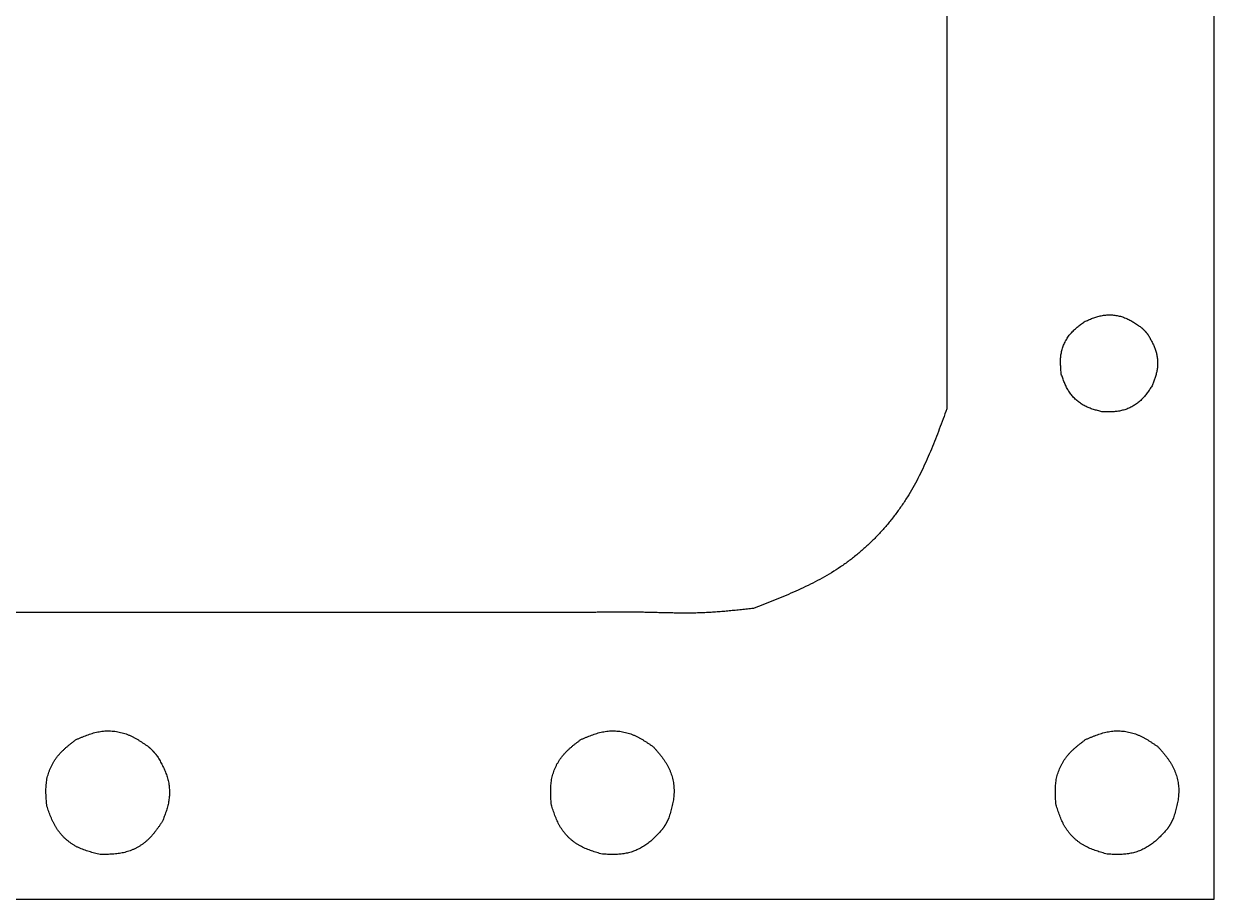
# Model space of a CAD drawing. Extents: x 0 to 125, y 0 to 433.
# Drawn here: x 57.9 to 125.1, y 216.4 to 265.9 of the extents above; entities that cross this region are included whole.
import ezdxf

# ---------------------------------------------------------------- set-up
doc = ezdxf.new("R2010")
doc.units = 0
doc.layers.add('Layer_1', color=7, linetype='CONTINUOUS')

msp = doc.modelspace()

# ---------------------------------------------------------------- linework, layer by layer
at = {"layer": 'Layer_1', "color": 7}
for p, q in [((125.141109, 216.423343), (125.141109, 324.423347)), ((121.415909, 248.28976), (121.415909, 248.28976)), ((65.472671, 224.480646), (65.472671, 224.480646)), ((93.97271, 220.366157), (93.97271, 220.366157)), ((122.47271, 220.366157), (122.47271, 220.366157)), ((0.141111, 216.423343), (125.141109, 216.423343))]:
    msp.add_line(p, q, dxfattribs=at)
for points, knots in [([(110.042511, 287.966022), (110.042511, 287.424732), (110.042511, 286.342152), (110.042511, 284.718282), (110.042511, 283.094412), (110.042511, 281.470542), (110.042511, 279.846672), (110.042511, 278.222802), (110.042511, 276.598932), (110.042511, 274.975062), (110.042511, 273.351192), (110.042511, 271.727322), (110.042511, 270.103452), (110.042511, 268.479582), (110.042511, 266.855712), (110.042511, 265.231842), (110.042511, 263.607973), (110.042511, 261.984103), (110.042511, 260.360234), (110.042511, 258.736364), (110.042511, 257.112495), (110.042511, 255.488625), (110.042511, 253.864755), (110.042511, 252.240885), (110.042511, 250.617015), (110.042511, 248.993145), (110.042511, 247.369275), (110.042511, 245.745405), (110.042511, 244.662825), (110.042511, 244.121535)], [0, 0, 0, 0, 1.62387, 3.24774, 4.87161, 6.49548, 8.11935, 9.74322, 11.36709, 12.99096, 14.61483, 16.2387, 17.86257, 19.48644, 21.11031, 22.73418, 24.358049, 25.981919, 27.605788, 29.229657, 30.853527, 32.477397, 34.101267, 35.725137, 37.349007, 38.972877, 40.596747, 42.220617, 43.844487, 43.844487, 43.844487, 43.844487]), ([(117.803758, 249.044639), (117.842976, 249.061494), (117.921411, 249.095203), (118.039381, 249.145029), (118.157691, 249.193261), (118.276611, 249.239163), (118.396388, 249.281939), (118.517328, 249.320798), (118.639528, 249.354902), (118.762954, 249.383473), (118.888113, 249.4058), (119.014798, 249.420941), (119.142591, 249.428976), (119.270895, 249.430021), (119.399315, 249.424184), (119.527483, 249.411451), (119.654543, 249.391909), (119.780137, 249.365648), (119.903858, 249.332637), (120.025108, 249.292878), (120.143461, 249.246376), (120.2589, 249.194088), (120.372051, 249.136623), (120.48302, 249.07473), (120.592125, 249.009284), (120.699606, 248.940731), (120.806666, 248.87081), (120.910702, 248.796417), (120.992083, 248.750146), (121.033717, 248.710675), (121.049879, 248.695892), (121.06594, 248.680989), (121.081972, 248.66606), (121.097936, 248.651059), (121.113823, 248.635977), (121.129614, 248.620794), (121.145293, 248.605498), (121.160845, 248.590069), (121.176254, 248.574494), (121.191517, 248.558772), (121.20663, 248.542904), (121.221589, 248.526892), (121.236394, 248.510734), (121.251039, 248.494434), (121.265523, 248.477991), (121.279842, 248.461407), (121.293993, 248.444683), (121.307973, 248.427818), (121.321799, 248.410831), (121.335492, 248.393735), (121.349071, 248.376547), (121.362553, 248.359282), (121.375959, 248.341955), (121.389308, 248.324582), (121.402618, 248.307178), (121.411479, 248.295566), (121.415909, 248.28976)], [0, 0, 0, 0, 0.12806, 0.256115, 0.384175, 0.511337, 0.638499, 0.765682, 0.892345, 1.018997, 1.145611, 1.273555, 1.401546, 1.529552, 1.658293, 1.78702, 1.915762, 2.043771, 2.171766, 2.299714, 2.426366, 2.553057, 2.679758, 2.806975, 2.934172, 3.061368, 3.189459, 3.317546, 3.445638, 3.467547, 3.489457, 3.511366, 3.533272, 3.555178, 3.577084, 3.598989, 3.620894, 3.642799, 3.66471, 3.686621, 3.708533, 3.730447, 3.752361, 3.774275, 3.796185, 3.818096, 3.840006, 3.861908, 3.883811, 3.905713, 3.927619, 3.949524, 3.97143, 3.99334, 4.015251, 4.037161, 4.037161, 4.037161, 4.037161]), ([(116.507156, 246.086679), (116.503245, 246.129186), (116.495423, 246.214199), (116.48449, 246.341792), (116.475177, 246.469216), (116.468269, 246.5965), (116.464599, 246.723633), (116.465012, 246.850661), (116.470337, 246.977418), (116.481302, 247.103633), (116.498742, 247.229564), (116.52349, 247.354727), (116.555338, 247.478748), (116.593993, 247.601094), (116.639227, 247.721425), (116.690942, 247.839385), (116.748791, 247.954187), (116.812579, 248.065519), (116.882208, 248.172983), (116.957491, 248.276012), (117.038292, 248.374201), (117.123693, 248.467831), (117.213313, 248.557683), (117.30646, 248.644106), (117.40245, 248.727598), (117.500745, 248.80881), (117.60077, 248.888351), (117.702017, 248.966814), (117.76984, 249.018697), (117.803752, 249.044639)], [0, 0, 0, 0, 0.12806, 0.256115, 0.384175, 0.511337, 0.638499, 0.765682, 0.892344, 1.018996, 1.145608, 1.273552, 1.401542, 1.529547, 1.658288, 1.787014, 1.915755, 2.043765, 2.171761, 2.299709, 2.426361, 2.553051, 2.679752, 2.806968, 2.934164, 3.06136, 3.189451, 3.317537, 3.445627, 3.445627, 3.445627, 3.445627]), ([(121.415909, 248.28976), (121.434357, 248.257241), (121.471251, 248.192206), (121.526064, 248.094352), (121.579724, 247.996074), (121.631697, 247.897101), (121.681414, 247.797177), (121.728316, 247.696002), (121.771796, 247.59341), (121.811266, 247.48932), (121.846212, 247.383371), (121.875948, 247.275585), (121.900473, 247.166238), (121.919792, 247.055687), (121.933914, 246.944201), (121.942783, 246.83202), (121.946342, 246.719715), (121.944593, 246.607534), (121.937467, 246.495745), (121.924887, 246.384692), (121.906789, 246.274654), (121.883864, 246.165767), (121.85668, 246.05774), (121.825839, 245.950587), (121.791978, 245.844237), (121.755705, 245.738483), (121.717632, 245.633155), (121.678333, 245.528064), (121.65175, 245.45815), (121.638458, 245.423192)], [0, 0, 0, 0, 0.11216, 0.224316, 0.336476, 0.448069, 0.559662, 0.671269, 0.782572, 0.893868, 1.005141, 1.11714, 1.229167, 1.341202, 1.453693, 1.566176, 1.678667, 1.790655, 1.902633, 2.014581, 2.125804, 2.237052, 2.348308, 2.459915, 2.571509, 2.683103, 2.795301, 2.907495, 3.019693, 3.019693, 3.019693, 3.019693]), ([(118.865735, 243.945115), (118.824931, 243.955124), (118.743326, 243.975141), (118.621102, 244.005921), (118.499538, 244.038133), (118.378855, 244.072503), (118.259324, 244.10979), (118.141169, 244.150781), (118.024798, 244.196183), (117.910686, 244.246581), (117.798861, 244.302815), (117.690021, 244.365497), (117.584441, 244.434328), (117.482513, 244.508883), (117.384481, 244.588857), (117.290634, 244.67405), (117.20158, 244.763913), (117.117545, 244.858175), (117.038857, 244.956626), (116.965972, 245.058925), (116.899217, 245.164827), (116.83805, 245.273581), (116.781642, 245.385068), (116.729457, 245.498759), (116.680829, 245.614177), (116.634998, 245.731026), (116.59123, 245.84896), (116.548826, 245.967691), (116.521046, 246.047016), (116.507156, 246.086679)], [0, 0, 0, 0, 0.12604, 0.252075, 0.378114, 0.503303, 0.628491, 0.753699, 0.878419, 1.003128, 1.127802, 1.253741, 1.379724, 1.505721, 1.632415, 1.759095, 1.885789, 2.011783, 2.137764, 2.263701, 2.388403, 2.513141, 2.63789, 2.763131, 2.888352, 3.013574, 3.139649, 3.265719, 3.391795, 3.391795, 3.391795, 3.391795]), ([(121.638458, 245.423192), (121.615353, 245.388905), (121.569144, 245.320332), (121.499208, 245.217891), (121.428188, 245.116523), (121.355501, 245.016667), (121.280546, 244.918823), (121.202686, 244.823453), (121.121414, 244.731161), (121.03635, 244.642569), (120.946754, 244.557992), (120.852298, 244.478256), (120.753335, 244.403513), (120.650366, 244.333974), (120.54374, 244.269761), (120.433728, 244.21107), (120.321016, 244.158272), (120.205919, 244.111483), (120.088731, 244.070932), (119.969893, 244.036915), (119.849728, 244.009647), (119.728741, 243.988398), (119.606789, 243.972373), (119.484179, 243.960909), (119.361131, 243.953249), (119.237673, 243.9486), (119.113887, 243.946187), (118.989812, 243.945275), (118.907094, 243.945168), (118.865735, 243.945115)], [0, 0, 0, 0, 0.124037, 0.248069, 0.372105, 0.495337, 0.61857, 0.741821, 0.864615, 0.987398, 1.110148, 1.234073, 1.35804, 1.48202, 1.606657, 1.73128, 1.855916, 1.979885, 2.103841, 2.227755, 2.350524, 2.473328, 2.596142, 2.719426, 2.84269, 2.965955, 3.090033, 3.214107, 3.338185, 3.338185, 3.338185, 3.338185]), ([(110.042511, 244.121535), (109.972408, 243.930979), (109.832203, 243.549871), (109.619022, 242.979267), (109.400393, 242.411561), (109.173533, 241.84792), (108.9356, 241.289675), (108.683615, 240.737898), (108.414924, 240.194339), (108.12725, 239.660923), (107.817325, 239.13803), (107.482875, 238.628289), (107.124593, 238.132745), (106.744017, 237.653335), (106.341988, 237.191028), (105.919028, 236.747005), (105.476902, 236.323585), (105.016413, 235.921819), (104.538246, 235.543082), (104.043802, 235.189387), (103.53394, 234.862078), (103.011783, 234.558741), (102.477506, 234.275549), (101.933353, 234.010122), (101.381343, 233.759661), (100.822916, 233.521008), (100.259605, 233.291085), (99.692739, 233.066911), (99.314021, 232.919531), (99.12466, 232.84584)], [0, 0, 0, 0, 0.609127, 1.218238, 1.827364, 2.434127, 3.040892, 3.647715, 4.253665, 4.859588, 5.465415, 6.076613, 6.687935, 7.299291, 7.912313, 8.525301, 9.138345, 9.74819, 10.357986, 10.967607, 11.571197, 12.17493, 12.778706, 13.38487, 13.990955, 14.597038, 15.206618, 15.816183, 16.425767, 16.425767, 16.425767, 16.425767]), ([(89.783384, 232.621544), (89.005067, 232.621544), (87.448433, 232.621544), (85.113482, 232.621544), (82.778531, 232.621544), (80.443581, 232.621544), (78.10863, 232.621544), (75.773679, 232.621544), (73.438728, 232.621544), (71.103777, 232.621544), (68.768826, 232.621544), (66.433875, 232.621544), (64.098924, 232.621544), (61.763973, 232.621544), (59.429022, 232.621544), (57.094071, 232.621544), (54.75912, 232.621544), (52.424169, 232.621544), (50.089217, 232.621544), (47.754266, 232.621544), (45.419315, 232.621544), (43.084363, 232.621544), (40.749412, 232.621544), (38.41446, 232.621544), (36.079508, 232.621544), (33.744557, 232.621544), (31.409607, 232.621544), (29.074658, 232.621544), (27.518025, 232.621544), (26.739709, 232.621544)], [0, 0, 0, 0, 2.334951, 4.669902, 7.004853, 9.339804, 11.674754, 14.009706, 16.344656, 18.679607, 21.014557, 23.349509, 25.68446, 28.019411, 30.354362, 32.689313, 35.024264, 37.359215, 39.694167, 42.029118, 44.36407, 46.699021, 49.033972, 51.368924, 53.703876, 56.038828, 58.373777, 60.708726, 63.043675, 63.043675, 63.043675, 63.043675]), ([(99.12466, 232.84584), (99.010681, 232.83358), (98.782723, 232.809059), (98.440718, 232.772921), (98.098698, 232.73808), (97.756604, 232.705177), (97.414386, 232.674858), (97.072026, 232.647775), (96.729514, 232.624573), (96.386866, 232.6059), (96.042366, 232.592337), (95.696069, 232.584638), (95.348077, 232.581977), (94.999945, 232.583468), (94.651717, 232.588196), (94.303404, 232.595248), (93.955079, 232.603706), (93.606719, 232.612653), (93.258303, 232.621175), (92.910204, 232.628346), (92.56241, 232.633257), (92.21494, 232.636166), (91.867494, 232.637326), (91.520083, 232.636987), (91.172712, 232.635399), (90.825359, 232.632811), (90.478022, 232.629471), (90.130702, 232.625631), (89.899157, 232.622904), (89.783384, 232.621541)], [0, 0, 0, 0, 0.34391, 0.687818, 1.031725, 1.375276, 1.718829, 2.06239, 2.405545, 2.748694, 3.091824, 3.439801, 3.787796, 4.135799, 4.484187, 4.832566, 5.180947, 5.52947, 5.87799, 6.226507, 6.573984, 6.921466, 7.26895, 7.616325, 7.963698, 8.311071, 8.658413, 9.005754, 9.353096, 9.353096, 9.353096, 9.353096]), ([(60.875395, 225.441387), (60.925309, 225.462838), (61.025136, 225.50574), (61.175278, 225.569154), (61.325855, 225.630538), (61.477208, 225.688959), (61.629651, 225.7434), (61.783574, 225.792856), (61.9391, 225.83626), (62.096188, 225.872623), (62.25548, 225.901038), (62.416716, 225.920308), (62.57936, 225.930534), (62.742656, 225.931864), (62.906098, 225.924436), (63.06922, 225.908232), (63.230932, 225.883361), (63.390779, 225.849937), (63.548242, 225.807922), (63.702561, 225.75732), (63.853192, 225.698136), (64.000114, 225.63159), (64.144125, 225.558454), (64.285359, 225.479684), (64.42422, 225.396392), (64.561013, 225.309144), (64.697272, 225.220156), (64.829681, 225.125475), (64.933256, 225.066585), (64.986246, 225.016351), (65.006816, 224.997537), (65.027257, 224.978569), (65.047662, 224.959569), (65.06798, 224.940477), (65.088199, 224.921281), (65.108297, 224.901959), (65.128253, 224.882491), (65.148048, 224.862855), (65.167659, 224.843032), (65.187083, 224.823021), (65.206317, 224.802826), (65.225356, 224.782446), (65.244199, 224.761882), (65.262839, 224.741137), (65.281272, 224.720211), (65.299496, 224.699104), (65.317506, 224.677819), (65.335298, 224.656356), (65.352895, 224.634736), (65.370323, 224.612978), (65.387604, 224.591102), (65.404764, 224.569128), (65.421826, 224.547077), (65.438815, 224.524966), (65.455755, 224.502816), (65.467032, 224.488036), (65.472671, 224.480646)], [0, 0, 0, 0, 0.162985, 0.325964, 0.488949, 0.650791, 0.812633, 0.974502, 1.135708, 1.296901, 1.458045, 1.620882, 1.783779, 1.946695, 2.110547, 2.27438, 2.438231, 2.601153, 2.764056, 2.926899, 3.088092, 3.249334, 3.41059, 3.572502, 3.734387, 3.896272, 4.059297, 4.222315, 4.38534, 4.413225, 4.44111, 4.468994, 4.496874, 4.524755, 4.552635, 4.580514, 4.608393, 4.636272, 4.664159, 4.692046, 4.719933, 4.747824, 4.775715, 4.803605, 4.83149, 4.859375, 4.88726, 4.915135, 4.943011, 4.970886, 4.998766, 5.026646, 5.054526, 5.082411, 5.110297, 5.138183, 5.138183, 5.138183, 5.138183]), ([(89.375353, 225.441393), (89.425268, 225.462844), (89.525096, 225.505746), (89.675242, 225.569159), (89.825822, 225.630544), (89.977178, 225.688964), (90.129624, 225.743404), (90.28355, 225.79286), (90.43908, 225.836263), (90.596171, 225.872626), (90.755465, 225.901041), (90.916705, 225.920312), (91.079353, 225.930538), (91.242652, 225.931868), (91.406098, 225.924441), (91.569223, 225.908237), (91.730938, 225.883366), (91.890789, 225.849943), (92.048256, 225.80793), (92.202578, 225.757329), (92.353211, 225.698145), (92.500137, 225.631599), (92.644147, 225.558459), (92.785396, 225.479704), (92.924214, 225.396353), (93.06118, 225.309317), (93.196804, 225.219529), (93.331602, 225.127837), (93.421081, 225.066148), (93.465822, 225.035303)], [0, 0, 0, 0, 0.162988, 0.325969, 0.488957, 0.650801, 0.812646, 0.974518, 1.135727, 1.296923, 1.45807, 1.620911, 1.783812, 1.946731, 2.110586, 2.274422, 2.438277, 2.601202, 2.764108, 2.926955, 3.08815, 3.249394, 3.410652, 3.572567, 3.734455, 3.896343, 4.059371, 4.222392, 4.38542, 4.38542, 4.38542, 4.38542]), ([(117.875352, 225.441393), (117.925267, 225.462844), (118.025096, 225.505746), (118.175241, 225.569159), (118.325821, 225.630544), (118.477177, 225.688963), (118.629624, 225.743404), (118.78355, 225.79286), (118.939079, 225.836263), (119.09617, 225.872626), (119.255465, 225.901041), (119.416704, 225.920312), (119.579352, 225.930538), (119.742651, 225.931868), (119.906097, 225.924441), (120.069222, 225.908237), (120.230937, 225.883366), (120.390788, 225.849943), (120.548255, 225.80793), (120.702577, 225.757329), (120.85321, 225.698145), (121.000135, 225.631599), (121.144145, 225.558459), (121.285394, 225.479703), (121.424212, 225.396353), (121.561179, 225.309318), (121.696803, 225.219529), (121.831602, 225.127837), (121.921081, 225.066148), (121.965822, 225.035303)], [0, 0, 0, 0, 0.162988, 0.325969, 0.488957, 0.650802, 0.812647, 0.974518, 1.135728, 1.296924, 1.45807, 1.620911, 1.783811, 1.946731, 2.110586, 2.274422, 2.438278, 2.601202, 2.764109, 2.926955, 3.08815, 3.249394, 3.410651, 3.572566, 3.734455, 3.896343, 4.059371, 4.222392, 4.385421, 4.385421, 4.385421, 4.385421]), ([(59.225174, 221.676698), (59.220196, 221.730798), (59.210241, 221.838996), (59.196325, 222.001387), (59.184473, 222.163564), (59.17568, 222.325562), (59.17101, 222.487368), (59.171538, 222.649042), (59.178319, 222.81037), (59.192279, 222.971008), (59.214477, 223.131285), (59.245974, 223.290586), (59.286506, 223.448432), (59.3357, 223.604147), (59.39327, 223.757297), (59.459087, 223.907429), (59.532712, 224.053542), (59.613897, 224.195238), (59.702516, 224.332011), (59.79833, 224.46314), (59.901168, 224.588107), (60.00986, 224.707273), (60.123924, 224.821629), (60.242475, 224.931621), (60.364646, 225.037883), (60.489749, 225.141244), (60.617056, 225.242477), (60.745918, 225.342337), (60.832239, 225.40837), (60.875401, 225.441387)], [0, 0, 0, 0, 0.162986, 0.325965, 0.488951, 0.650794, 0.812637, 0.974506, 1.135714, 1.296909, 1.458055, 1.620893, 1.783791, 1.946707, 2.11056, 2.274394, 2.438247, 2.60117, 2.764074, 2.926918, 3.088111, 3.249353, 3.410609, 3.572521, 3.734407, 3.896293, 4.059319, 4.222338, 4.385364, 4.385364, 4.385364, 4.385364]), ([(87.710775, 221.74422), (87.706843, 221.797546), (87.698978, 221.904197), (87.688167, 222.064246), (87.679349, 222.224059), (87.673488, 222.383655), (87.671611, 222.543004), (87.674758, 222.702146), (87.683945, 222.860861), (87.700066, 223.018808), (87.724152, 223.176281), (87.757214, 223.332678), (87.799002, 223.487547), (87.849157, 223.640246), (87.907399, 223.790362), (87.973607, 223.937464), (88.047352, 224.080602), (88.128395, 224.219395), (88.216612, 224.353361), (88.311771, 224.481818), (88.413702, 224.604273), (88.521284, 224.721084), (88.634046, 224.833209), (88.751137, 224.94109), (88.87172, 225.045343), (88.995133, 225.146775), (89.120672, 225.246134), (89.247711, 225.344157), (89.332803, 225.408981), (89.37535, 225.441393)], [0, 0, 0, 0, 0.160414, 0.320821, 0.481234, 0.640565, 0.799895, 0.959251, 1.117985, 1.276706, 1.435381, 1.595666, 1.756008, 1.916368, 2.077614, 2.238841, 2.400087, 2.560442, 2.72078, 2.881061, 3.039773, 3.198531, 3.357301, 3.516699, 3.676071, 3.835443, 3.995903, 4.156356, 4.316816, 4.316816, 4.316816, 4.316816]), ([(116.210774, 221.74422), (116.206842, 221.797546), (116.198977, 221.904197), (116.188166, 222.064246), (116.179348, 222.224059), (116.173487, 222.383655), (116.17161, 222.543004), (116.174758, 222.702146), (116.183944, 222.860861), (116.200066, 223.018808), (116.224151, 223.176281), (116.257214, 223.332678), (116.299003, 223.487547), (116.349157, 223.640246), (116.4074, 223.790362), (116.473608, 223.937464), (116.547353, 224.080602), (116.628397, 224.219395), (116.716614, 224.353362), (116.811773, 224.481818), (116.913704, 224.604273), (117.021286, 224.721084), (117.134048, 224.833209), (117.251139, 224.941089), (117.371721, 225.045343), (117.495134, 225.146774), (117.620672, 225.246134), (117.74771, 225.344157), (117.832802, 225.408981), (117.875349, 225.441393)], [0, 0, 0, 0, 0.160414, 0.320821, 0.481234, 0.640565, 0.799895, 0.959251, 1.117985, 1.276706, 1.43538, 1.595666, 1.756009, 1.916368, 2.077614, 2.238842, 2.400087, 2.560443, 2.720781, 2.881063, 3.039774, 3.198531, 3.357302, 3.516699, 3.676071, 3.835443, 3.995902, 4.156355, 4.316814, 4.316814, 4.316814, 4.316814]), ([(93.465822, 225.035303), (93.501648, 224.994461), (93.573298, 224.912778), (93.680006, 224.78958), (93.784918, 224.665343), (93.88725, 224.539452), (93.986134, 224.411294), (94.080733, 224.280188), (94.170072, 224.145686), (94.253196, 224.007523), (94.329442, 223.864809), (94.397592, 223.717419), (94.457576, 223.565894), (94.509298, 223.411002), (94.552738, 223.253262), (94.587731, 223.093116), (94.614046, 222.931632), (94.631649, 222.769278), (94.640345, 222.606537), (94.639904, 222.444134), (94.630163, 222.282587), (94.612275, 222.122292), (94.587222, 221.96273), (94.555949, 221.804068), (94.519642, 221.646265), (94.478935, 221.489206), (94.436408, 221.332118), (94.387277, 221.176932), (94.363277, 221.060227), (94.331875, 220.994309), (94.320339, 220.968932), (94.308617, 220.94363), (94.296852, 220.918353), (94.284973, 220.89313), (94.272965, 220.867968), (94.260799, 220.842884), (94.24845, 220.817888), (94.235892, 220.792995), (94.2231, 220.768219), (94.210072, 220.743562), (94.19681, 220.71903), (94.183312, 220.694625), (94.169577, 220.67035), (94.155607, 220.646212), (94.141402, 220.622215), (94.12696, 220.59836), (94.112282, 220.574655), (94.097367, 220.551101), (94.082243, 220.527684), (94.066935, 220.504386), (94.05147, 220.481191), (94.035875, 220.458081), (94.020175, 220.43504), (94.004397, 220.412051), (93.988567, 220.389095), (93.977996, 220.373803), (93.97271, 220.366157)], [0, 0, 0, 0, 0.162985, 0.325964, 0.488949, 0.65079, 0.812632, 0.974499, 1.135705, 1.296897, 1.45804, 1.620877, 1.783774, 1.946689, 2.110541, 2.274374, 2.438226, 2.601149, 2.764053, 2.926898, 3.08809, 3.249332, 3.410586, 3.572498, 3.734383, 3.896268, 4.059293, 4.222311, 4.385336, 4.41322, 4.441105, 4.468989, 4.496869, 4.524749, 4.552629, 4.580508, 4.608387, 4.636266, 4.664151, 4.692038, 4.719924, 4.747814, 4.775704, 4.803594, 4.831479, 4.859364, 4.887248, 4.915124, 4.943, 4.970876, 4.998755, 5.026634, 5.054513, 5.082398, 5.110283, 5.138168, 5.138168, 5.138168, 5.138168]), ([(121.965822, 225.035303), (122.001648, 224.994461), (122.073298, 224.912778), (122.180005, 224.78958), (122.284917, 224.665343), (122.387249, 224.539452), (122.486132, 224.411294), (122.580732, 224.280188), (122.670071, 224.145686), (122.753195, 224.007523), (122.829442, 223.864809), (122.897591, 223.717419), (122.957575, 223.565894), (123.009298, 223.411001), (123.052738, 223.253262), (123.087731, 223.093116), (123.114045, 222.931632), (123.131648, 222.769278), (123.140345, 222.606537), (123.139904, 222.444134), (123.130163, 222.282587), (123.112275, 222.122292), (123.087221, 221.96273), (123.055949, 221.804068), (123.019642, 221.646265), (122.978934, 221.489206), (122.936407, 221.332118), (122.887276, 221.176932), (122.863276, 221.060228), (122.831874, 220.994309), (122.820338, 220.968932), (122.808616, 220.94363), (122.796851, 220.918353), (122.784971, 220.89313), (122.772963, 220.867969), (122.760798, 220.842884), (122.748449, 220.817889), (122.735892, 220.792995), (122.723099, 220.768219), (122.710072, 220.743562), (122.696809, 220.71903), (122.683311, 220.694625), (122.669576, 220.67035), (122.655607, 220.646212), (122.641401, 220.622215), (122.62696, 220.59836), (122.612282, 220.574655), (122.597367, 220.551101), (122.582242, 220.527684), (122.566934, 220.504386), (122.55147, 220.481191), (122.535874, 220.458081), (122.520175, 220.43504), (122.504397, 220.412051), (122.488566, 220.389095), (122.477995, 220.373803), (122.47271, 220.366157)], [0, 0, 0, 0, 0.162985, 0.325964, 0.488949, 0.65079, 0.812631, 0.974498, 1.135704, 1.296897, 1.45804, 1.620876, 1.783773, 1.946688, 2.11054, 2.274373, 2.438226, 2.601148, 2.764053, 2.926897, 3.08809, 3.249331, 3.410586, 3.572497, 3.734383, 3.896268, 4.059292, 4.222311, 4.385336, 4.41322, 4.441104, 4.468988, 4.496868, 4.524749, 4.552629, 4.580508, 4.608386, 4.636265, 4.664151, 4.692037, 4.719923, 4.747814, 4.775704, 4.803594, 4.831479, 4.859363, 4.887248, 4.915123, 4.942999, 4.970875, 4.998754, 5.026633, 5.054512, 5.082397, 5.110283, 5.138167, 5.138167, 5.138167, 5.138167]), ([(65.472671, 224.480646), (65.496149, 224.439259), (65.543106, 224.356486), (65.612867, 224.231945), (65.68116, 224.106863), (65.747308, 223.980898), (65.810583, 223.853722), (65.870277, 223.724953), (65.925615, 223.594381), (65.975848, 223.461902), (66.020325, 223.327057), (66.05817, 223.189875), (66.089385, 223.050707), (66.113973, 222.910006), (66.131947, 222.768114), (66.143235, 222.62534), (66.147766, 222.482406), (66.145541, 222.339631), (66.136473, 222.197355), (66.120462, 222.056014), (66.097428, 221.915967), (66.06825, 221.777384), (66.03365, 221.639895), (65.994397, 221.503518), (65.9513, 221.368164), (65.905133, 221.233568), (65.856675, 221.099513), (65.806658, 220.965762), (65.772824, 220.876781), (65.755907, 220.832289)], [0, 0, 0, 0, 0.142749, 0.285493, 0.428241, 0.570269, 0.712297, 0.854342, 0.996001, 1.137651, 1.279271, 1.421815, 1.564394, 1.706985, 1.850155, 1.993314, 2.136485, 2.279013, 2.421531, 2.56401, 2.705566, 2.847155, 2.988752, 3.130799, 3.272829, 3.414858, 3.557654, 3.700447, 3.843245, 3.843245, 3.843245, 3.843245]), ([(62.226994, 218.951015), (62.175063, 218.963755), (62.071201, 218.989234), (61.915645, 219.028413), (61.760929, 219.069415), (61.607333, 219.113162), (61.455204, 219.160622), (61.304825, 219.212796), (61.156719, 219.270584), (61.011487, 219.33473), (60.869167, 219.406304), (60.730645, 219.486085), (60.596272, 219.573692), (60.466549, 219.668585), (60.341783, 219.770372), (60.222344, 219.878803), (60.109005, 219.993176), (60.002052, 220.113148), (59.901905, 220.23845), (59.809143, 220.36865), (59.724181, 220.503436), (59.646332, 220.641851), (59.574539, 220.783744), (59.508119, 220.928442), (59.446228, 221.075338), (59.387893, 221.224053), (59.332186, 221.37415), (59.278214, 221.52526), (59.242854, 221.626218), (59.225174, 221.676698)], [0, 0, 0, 0, 0.160414, 0.320822, 0.481236, 0.640567, 0.799898, 0.959254, 1.117988, 1.276708, 1.435383, 1.595669, 1.756013, 1.916373, 2.077619, 2.238848, 2.400095, 2.560452, 2.720792, 2.881076, 3.039789, 3.198548, 3.357321, 3.516719, 3.676092, 3.835464, 3.995923, 4.156377, 4.316837, 4.316837, 4.316837, 4.316837]), ([(90.590384, 218.969292), (90.539795, 218.983775), (90.438618, 219.012741), (90.287115, 219.057107), (90.136483, 219.103205), (89.987027, 219.151918), (89.839114, 219.204165), (89.693053, 219.260903), (89.549375, 219.322982), (89.408685, 219.391105), (89.271073, 219.466295), (89.137408, 219.54927), (89.008015, 219.639664), (88.883346, 219.736955), (88.763684, 219.840766), (88.649376, 219.950847), (88.541138, 220.066514), (88.439236, 220.187431), (88.344063, 220.313332), (88.256149, 220.443801), (88.175884, 220.57853), (88.102579, 220.716621), (88.035219, 220.857935), (87.973122, 221.001839), (87.915457, 221.14777), (87.861276, 221.29538), (87.80967, 221.444268), (87.759767, 221.594095), (87.727106, 221.694177), (87.710775, 221.74422)], [0, 0, 0, 0, 0.157865, 0.315725, 0.473589, 0.630431, 0.787273, 0.944139, 1.100422, 1.256693, 1.412921, 1.570645, 1.728423, 1.886216, 2.044846, 2.203459, 2.362088, 2.519868, 2.677631, 2.83534, 2.991593, 3.14789, 3.304199, 3.461107, 3.61799, 3.774873, 3.932792, 4.090705, 4.248624, 4.248624, 4.248624, 4.248624]), ([(119.090384, 218.969292), (119.039795, 218.983775), (118.938617, 219.012741), (118.787115, 219.057108), (118.636483, 219.103206), (118.487027, 219.151919), (118.339114, 219.204167), (118.193053, 219.260905), (118.049376, 219.322983), (117.908685, 219.391106), (117.771073, 219.466295), (117.637408, 219.54927), (117.508015, 219.639664), (117.383347, 219.736956), (117.263685, 219.840768), (117.149377, 219.95085), (117.041138, 220.066516), (116.939236, 220.187433), (116.844063, 220.313333), (116.756149, 220.443801), (116.675883, 220.578531), (116.602578, 220.716622), (116.535219, 220.857936), (116.473122, 221.00184), (116.415456, 221.147771), (116.361275, 221.295381), (116.309669, 221.444268), (116.259767, 221.594095), (116.227105, 221.694177), (116.210774, 221.74422)], [0, 0, 0, 0, 0.157866, 0.315725, 0.47359, 0.630432, 0.787273, 0.944139, 1.100422, 1.256693, 1.41292, 1.570645, 1.728423, 1.886217, 2.044846, 2.203459, 2.362089, 2.519868, 2.677631, 2.83534, 2.991593, 3.147891, 3.304201, 3.461108, 3.61799, 3.774873, 3.932791, 4.090704, 4.248624, 4.248624, 4.248624, 4.248624]), ([(65.755907, 220.832289), (65.7265, 220.78865), (65.667688, 220.701375), (65.578678, 220.570995), (65.48829, 220.441978), (65.39578, 220.314887), (65.300384, 220.190356), (65.20129, 220.068973), (65.097853, 219.951507), (64.989591, 219.83875), (64.87556, 219.731102), (64.755345, 219.629616), (64.629395, 219.534483), (64.498344, 219.445974), (64.36264, 219.364241), (64.222627, 219.289538), (64.079177, 219.222334), (63.932692, 219.162778), (63.783546, 219.111163), (63.632298, 219.067863), (63.479361, 219.033155), (63.325377, 219.006107), (63.170165, 218.98571), (63.014114, 218.971119), (62.857506, 218.961369), (62.700376, 218.955453), (62.542828, 218.952381), (62.384912, 218.951219), (62.279634, 218.951083), (62.226994, 218.951015)], [0, 0, 0, 0, 0.157866, 0.315726, 0.473592, 0.630435, 0.787277, 0.944144, 1.100428, 1.256701, 1.41293, 1.570655, 1.728433, 1.886228, 2.044857, 2.20347, 2.362099, 2.519878, 2.677641, 2.835349, 2.991602, 3.147899, 3.304208, 3.461116, 3.618, 3.774884, 3.932803, 4.090717, 4.248637, 4.248637, 4.248637, 4.248637]), ([(93.97271, 220.366157), (93.940604, 220.331036), (93.876393, 220.260796), (93.779505, 220.155957), (93.68165, 220.052348), (93.582291, 219.950507), (93.480893, 219.851024), (93.376873, 219.754453), (93.269791, 219.66147), (93.159319, 219.572752), (93.044817, 219.488778), (92.926043, 219.410388), (92.80333, 219.33769), (92.677112, 219.270822), (92.547716, 219.209876), (92.415415, 219.155017), (92.280874, 219.106536), (92.144397, 219.064528), (92.00628, 219.029184), (91.866906, 219.000732), (91.726591, 218.97936), (91.58577, 218.964285), (91.444314, 218.954704), (91.302478, 218.949893), (91.160427, 218.949054), (91.018149, 218.95137), (90.875677, 218.956032), (90.733012, 218.96227), (90.637927, 218.966951), (90.590384, 218.969292)], [0, 0, 0, 0, 0.142753, 0.285501, 0.428254, 0.570285, 0.712317, 0.854366, 0.996028, 1.137682, 1.279306, 1.421853, 1.564437, 1.707032, 1.850206, 1.993369, 2.136544, 2.279076, 2.421596, 2.564079, 2.70564, 2.847232, 2.988834, 3.130885, 3.272918, 3.41495, 3.557752, 3.700549, 3.84335, 3.84335, 3.84335, 3.84335]), ([(122.47271, 220.366157), (122.440604, 220.331036), (122.376392, 220.260796), (122.279504, 220.155957), (122.181649, 220.052348), (122.08229, 219.950507), (121.980892, 219.851023), (121.876873, 219.754453), (121.769792, 219.66147), (121.65932, 219.572752), (121.544819, 219.488777), (121.426044, 219.410387), (121.303332, 219.33769), (121.177113, 219.270822), (121.047718, 219.209876), (120.915417, 219.155017), (120.780875, 219.106536), (120.644397, 219.064528), (120.506279, 219.029184), (120.366905, 219.000733), (120.226591, 218.97936), (120.08577, 218.964285), (119.944314, 218.954704), (119.802478, 218.949893), (119.660427, 218.949054), (119.518148, 218.95137), (119.375676, 218.956032), (119.233011, 218.96227), (119.137927, 218.966951), (119.090384, 218.969292)], [0, 0, 0, 0, 0.142753, 0.285502, 0.428254, 0.570286, 0.712317, 0.854366, 0.996028, 1.137681, 1.279305, 1.421852, 1.564436, 1.707031, 1.850205, 1.993368, 2.136543, 2.279076, 2.421597, 2.56408, 2.70564, 2.847233, 2.988834, 3.130885, 3.272919, 3.414951, 3.557752, 3.700549, 3.843351, 3.843351, 3.843351, 3.843351])]:
    msp.add_open_spline(points, degree=3, knots=knots, dxfattribs=at)

doc.saveas('drawing.dxf')
